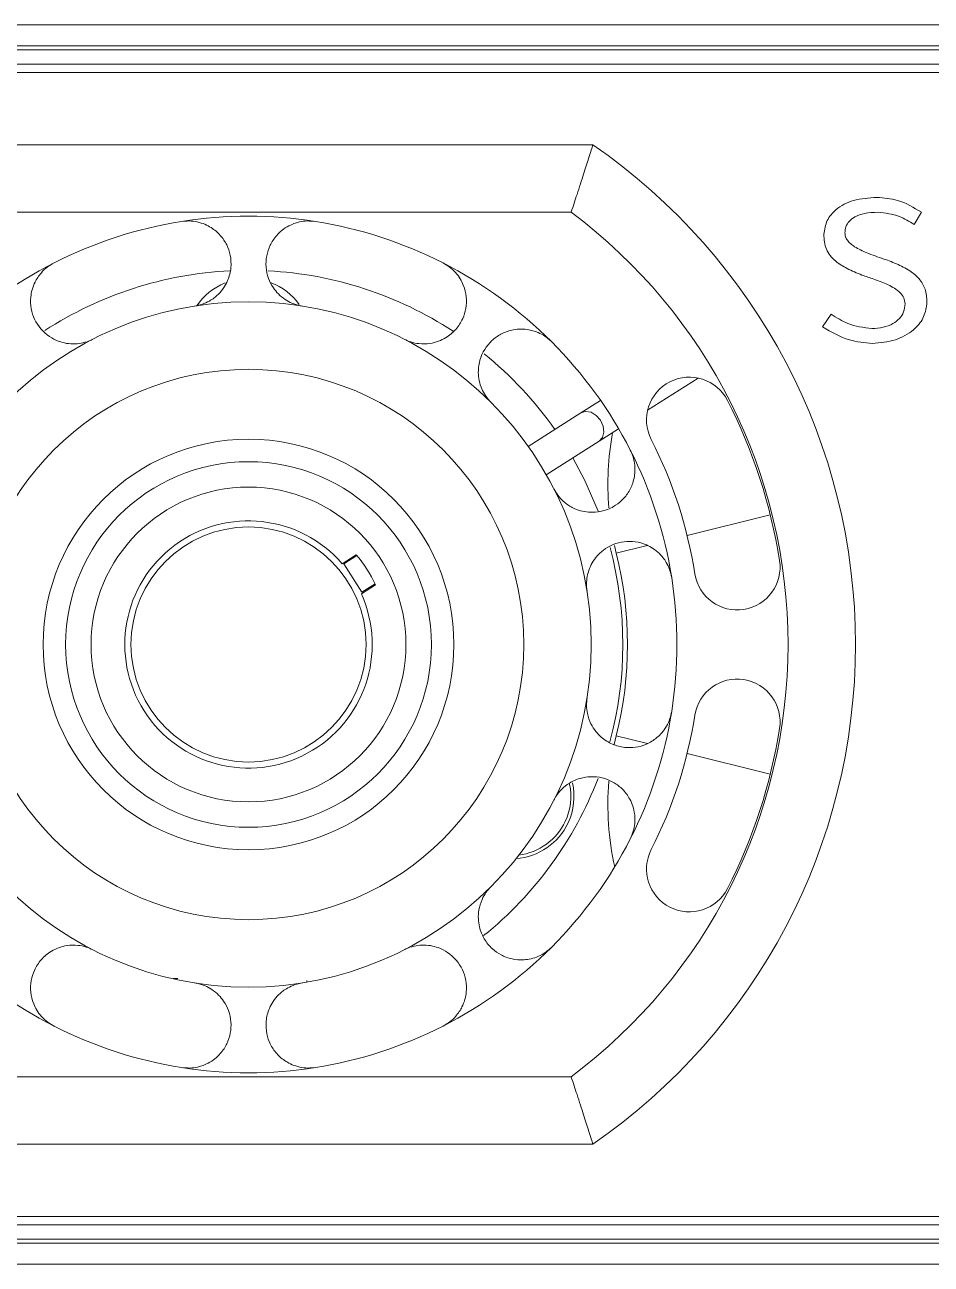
# Model space of a CAD drawing. Header units: millimetres. Extents: x 6 to 425, y 6 to 273.
# Drawn here: x 58.97 to 79.12, y 126.71 to 154.27 of the extents above; entities that cross this region are included whole.
import ezdxf

# ---------------------------------------------------------------- set-up
doc = ezdxf.new("R2010")
doc.units = ezdxf.units.MM

msp = doc.modelspace()

# ---------------------------------------------------------------- linework, layer by layer
at = {"color": 7, "linetype": 'Continuous', "lineweight": 15}
for p, q in [((107.3146, 154.2735), (48.5646, 154.2735)), ((107.3146, 154.2735), (48.5646, 154.2735)), ((107.3146, 153.8029), (48.5646, 153.8029)), ((107.3146, 153.716), (48.5646, 153.716)), ((107.3146, 153.3986), (48.5646, 153.3986)), ((48.7396, 153.2161), (107.1396, 153.2161)), ((56.2849, 151.6036), (71.5942, 151.6036)), ((71.1124, 150.1036), (56.7667, 150.1036)), ((78.7356, 149.8339), (78.8988, 150.1029)), ((76.8948, 147.8382), (76.702, 147.5543)), ((72.8125, 145.6991), (73.9388, 146.4166)), ((71.7652, 145.9211), (71.3286, 145.643)), ((71.3286, 145.643), (70.1569, 144.8966)), ((71.7316, 145.0105), (72.1681, 145.2886)), ((70.5599, 144.264), (71.7316, 145.0105)), ((72.116, 142.5226), (72.0761, 142.6932)), ((66.0214, 142.2879), (66.3355, 142.488)), ((66.3495, 142.471), (66.0574, 142.2849)), ((66.0574, 142.2849), (66.4604, 141.6524)), ((66.4479, 141.6184), (66.762, 141.8185)), ((66.4604, 141.6524), (66.7525, 141.8385)), ((72.0705, 138.2635), (72.116, 138.4595)), ((62.2396, 133.0661), (62.2396, 133.0631)), ((62.2646, 133.0611), (62.3646, 133.0611)), ((65.2396, 133.0161), (65.2396, 132.9828)), ((56.7667, 130.8786), (71.1124, 130.8786)), ((71.5942, 129.3786), (56.2849, 129.3786)), ((107.1396, 127.7661), (48.7396, 127.7661)), ((48.5646, 127.5836), (107.3146, 127.5836)), ((48.5646, 127.2661), (107.3146, 127.2661)), ((48.5646, 127.1792), (107.3146, 127.1792)), ((48.5646, 126.7086), (107.3146, 126.7086)), ((48.5646, 126.7086), (107.3146, 126.7086))]:
    msp.add_line(p, q, dxfattribs=at)
at = {"color": 8, "linetype": 'Continuous', "lineweight": 15}
for p, q in [((75.5394, 143.3732), (73.6906, 142.9138)), ((72.8042, 142.6936), (72.116, 142.5226)), ((72.8059, 138.2881), (72.116, 138.4595)), ((75.5394, 137.6089), (73.6906, 138.0683))]:
    msp.add_line(p, q, dxfattribs=at)
at = {"color": 8, "linetype": 'Continuous', "lineweight": 15, "flags": 128}
msp.add_lwpolyline([(71.3286, 145.643), (71.4347, 145.6767), (71.5553, 145.6572), (71.672, 145.5873), (71.7672, 145.4778), (71.8262, 145.3453), (71.8402, 145.2099), (71.807, 145.0924), (71.7316, 145.0105)], dxfattribs=at)
at = {"color": 7, "linetype": 'Continuous', "lineweight": 15, "flags": 128}
msp.add_lwpolyline([(71.7137, 143.4596), (71.4196, 144.1379), (71.1523, 144.6415)], dxfattribs=at)
at = {"color": 7, "linetype": 'Continuous', "lineweight": 15}
for radius in [7.62, 6.12, 4.5656, 4.0656, 3.5, 2.6133]:
    msp.add_circle((63.9396, 140.4911), radius, dxfattribs=at)
for centre, radius, start, end in [((63.9396, 140.4911), 13.4938, 304.56032, 55.43968), ((63.9396, 140.4911), 9.525, 81, 99), ((63.9396, 140.4911), 11.9937, 306.73034, 53.26966), ((63.9396, 140.4911), 9.525, 99, 117), ((63.9396, 140.4911), 9.525, 63, 81), ((63.9396, 140.4911), 9.525, 117, 135), ((63.9396, 140.4911), 9.525, 45, 63), ((63.9396, 140.4911), 8.3217, 92.85838, 122.98298), ((63.9396, 140.4911), 8.3217, 56.88268, 86.99017), ((63.9396, 147.2411), 1.3907, 111.88656, 145.74254), ((63.9396, 147.2411), 1.3907, 35.83942, 68.85039), ((63.9396, 140.4911), 9.525, 27, 45), ((63.9396, 140.4911), 8.3217, 35.0828, 51.00018), ((73.7406, 145.4849), 0.9525, 27, 207), ((63.9396, 140.4911), 11.9525, 9, 27), ((78.2786, 144.0538), 6.35, 169.57525, 184.7556), ((63.9396, 140.4911), 10.0475, 9, 27), ((63.9396, 140.4911), 9.525, 9, 27), ((63.9396, 140.4911), 2.75, 40.7978, 24.2022), ((63.9396, 140.4911), 8.3217, 344.90875, 15.01259), ((63.9396, 140.4911), 8.425, 346.04667, 13.95333), ((63.9396, 140.4911), 3.119, 25.18962, 39.81038), ((74.8041, 142.2118), 0.9525, 189, 9), ((63.9396, 140.4911), 9.525, 351, 9), ((74.8041, 138.7703), 0.9525, 351, 171), ((63.9396, 140.4911), 9.525, 333, 351), ((63.9396, 140.4911), 10.0475, 333, 351), ((63.9396, 140.4911), 11.9525, 333, 351), ((63.9396, 140.4911), 8.3217, 308.90758, 339.01569), ((69.7852, 137.1161), 1.3907, 334.893, 12.52683), ((78.2786, 136.9283), 6.35, 175.30667, 192.56734), ((69.7852, 137.1161), 1.3907, 274.25746, 334.893), ((63.9396, 140.4911), 9.525, 315, 333), ((73.7406, 135.4972), 0.9525, 153, 333), ((63.9396, 140.4911), 9.525, 225, 243), ((63.9396, 140.4911), 9.525, 297, 315), ((63.9396, 140.4911), 9.525, 243, 261), ((63.9396, 140.4911), 9.525, 279, 297), ((63.9396, 140.4911), 9.525, 261, 279)]:
    msp.add_arc(centre, radius, start, end, dxfattribs=at)
at = {"color": 8, "linetype": 'Continuous', "lineweight": 15}
for start, end in [(334.893, 11.6997), (277.15775, 334.893)]:
    msp.add_arc((69.7852, 137.1161), 1.3196, start, end, dxfattribs=at)
at = {"color": 7, "linetype": 'Continuous', "lineweight": 15}
for points, knots in [([(71.1124, 150.1036), (71.1132, 150.1058), (71.1574, 150.2391), (71.2554, 150.537), (71.3915, 150.9595), (71.5045, 151.3163), (71.5798, 151.557), (71.5894, 151.588), (71.5942, 151.6036)], [0, 0, 0, 0, 0.0029433, 0.175098, 0.3898495, 0.5957205, 0.797793, 1, 1, 1, 1]), ([(77.9077, 150.4354), (77.7319, 150.4241), (77.4091, 150.4031), (77.0189, 150.2087), (76.7796, 149.9292), (76.7454, 149.7209), (76.7281, 149.6159)], [0, 0, 0, 0, 0.3306511, 0.6072467, 0.8022028, 1, 1, 1, 1]), ([(78.8988, 150.1029), (78.7274, 150.2083), (78.4214, 150.3965), (78.0647, 150.4235), (77.9077, 150.4354)], [0, 0, 0, 0, 0.559816, 1, 1, 1, 1]), ([(77.1988, 149.6433), (77.2031, 149.6903), (77.2118, 149.7847), (77.2929, 149.913), (77.4363, 150.0204), (77.6579, 150.0937), (77.8346, 150.101), (77.9343, 150.1051)], [0, 0, 0, 0, 0.1445734, 0.2901825, 0.4537404, 0.6918272, 1, 1, 1, 1]), ([(77.9343, 150.1051), (78.0957, 150.086), (78.383, 150.052), (78.6282, 149.9004), (78.7356, 149.8339)], [0, 0, 0, 0, 0.5616322, 1, 1, 1, 1]), ([(62.7475, 148.0172), (62.8007, 148.0285), (62.92, 148.0539), (63.1076, 148.1435), (63.3308, 148.3195), (63.4885, 148.5731), (63.5622, 148.869), (63.5458, 149.1361), (63.465, 149.3798), (63.3273, 149.589), (63.1212, 149.7721), (62.8731, 149.8837), (62.6284, 149.9175), (62.5051, 149.9046), (62.4495, 149.8988)], [0, 0, 0, 0, 0.0359727, 0.0807825, 0.1522274, 0.2884317, 0.4108989, 0.5334809, 0.6333642, 0.7330762, 0.8249969, 0.9178735, 0.9630029, 1, 1, 1, 1]), ([(65.4296, 149.8988), (65.3671, 149.9049), (65.2423, 149.9172), (65.0318, 149.8857), (64.7761, 149.7866), (64.5591, 149.6018), (64.4099, 149.3719), (64.3079, 149.0518), (64.3288, 148.7273), (64.4923, 148.3991), (64.668, 148.2073), (64.8999, 148.0787), (65.0378, 148.0335), (65.1174, 148.0197), (65.1316, 148.0172)], [0, 0, 0, 0, 0.0416028, 0.0830295, 0.1522732, 0.2683159, 0.3704858, 0.4728376, 0.6912449, 0.7828009, 0.9024618, 0.9462075, 0.9903905, 1, 1, 1, 1]), ([(76.7281, 149.6159), (76.7356, 149.5001), (76.7505, 149.2714), (76.9761, 149.0129), (77.2586, 148.8367), (77.4655, 148.7529), (77.5779, 148.7073)], [0, 0, 0, 0, 0.25366114, 0.50086248, 0.72879368, 1, 1, 1, 1]), ([(78.0609, 149.0646), (77.9347, 149.109), (77.714, 149.1868), (77.4645, 149.3012), (77.3228, 149.4008), (77.2521, 149.4743), (77.2066, 149.5559), (77.2014, 149.6144), (77.1988, 149.6433)], [0, 0, 0, 0, 0.36738, 0.6426833, 0.7497246, 0.8405098, 0.921025, 1, 1, 1, 1]), ([(59.6153, 148.9779), (59.5612, 148.9461), (59.453, 148.8827), (59.3012, 148.7336), (59.1527, 148.5032), (59.0857, 148.2274), (59.1004, 147.9537), (59.2045, 147.6343), (59.4131, 147.3833), (59.7381, 147.2139), (59.9931, 147.1618), (60.2564, 147.194), (60.3947, 147.2385), (60.4672, 147.2741), (60.4802, 147.2805)], [0, 0, 0, 0, 0.0415731, 0.0829964, 0.1522215, 0.2682245, 0.3691207, 0.4726728, 0.6910233, 0.782653, 0.9023977, 0.9461686, 0.9903776, 1, 1, 1, 1]), ([(67.399, 147.2805), (67.4488, 147.2583), (67.5605, 147.2086), (67.7654, 147.1709), (68.0497, 147.1825), (68.3255, 147.2948), (68.5583, 147.4918), (68.7028, 147.7162), (68.7797, 147.9621), (68.7921, 148.2115), (68.7323, 148.4819), (68.5966, 148.7182), (68.4183, 148.8887), (68.3116, 148.9503), (68.2638, 148.9779)], [0, 0, 0, 0, 0.0361134, 0.0809854, 0.1525858, 0.2891422, 0.4101539, 0.5345101, 0.6328972, 0.7334223, 0.8254194, 0.9183826, 0.9634462, 1, 1, 1, 1]), ([(79.0212, 148.0599), (79.0195, 148.1625), (79.0162, 148.3549), (78.8787, 148.608), (78.6623, 148.8019), (78.3823, 148.9498), (78.1696, 149.0258), (78.0609, 149.0646)], [0, 0, 0, 0, 0.2009399, 0.3766119, 0.5520061, 0.7712458, 1, 1, 1, 1]), ([(77.5779, 148.7073), (77.6656, 148.6778), (77.8611, 148.6119), (78.1551, 148.5032), (78.3884, 148.3655), (78.5178, 148.206), (78.5306, 148.1139), (78.537, 148.0686)], [0, 0, 0, 0, 0.2285538, 0.5097832, 0.774119, 0.8890572, 1, 1, 1, 1]), ([(78.537, 148.0686), (78.5307, 148.007), (78.5186, 147.8869), (78.415, 147.7325), (78.2574, 147.6133), (78.0455, 147.5332), (77.8833, 147.5235), (77.7985, 147.5184)], [0, 0, 0, 0, 0.1790459, 0.3489948, 0.5257524, 0.7523022, 1, 1, 1, 1]), ([(77.8074, 147.188), (77.9818, 147.2024), (78.3108, 147.2296), (78.7038, 147.4456), (78.9579, 147.7346), (79.0002, 147.9522), (79.0212, 148.0599)], [0, 0, 0, 0, 0.3180109, 0.5997734, 0.801846, 1, 1, 1, 1]), ([(77.7985, 147.5184), (77.6149, 147.5403), (77.2881, 147.579), (77.0145, 147.7593), (76.8948, 147.8382)], [0, 0, 0, 0, 0.5621702, 1, 1, 1, 1]), ([(70.6748, 147.2262), (70.6278, 147.268), (70.5341, 147.3512), (70.3452, 147.4495), (70.0802, 147.5195), (69.7971, 147.498), (69.5414, 147.3994), (69.2698, 147.2016), (69.0957, 146.9256), (69.035, 146.5641), (69.0644, 146.3055), (69.1763, 146.0651), (69.2614, 145.9475), (69.3177, 145.8895), (69.3277, 145.8792)], [0, 0, 0, 0, 0.0415931, 0.083019, 0.1522569, 0.2682871, 0.3692043, 0.4727779, 0.6911678, 0.7827609, 0.9024359, 0.9461992, 0.9904005, 1, 1, 1, 1]), ([(76.702, 147.5543), (76.8953, 147.44), (77.2385, 147.2368), (77.6344, 147.2028), (77.8074, 147.188)], [0, 0, 0, 0, 0.562829, 1, 1, 1, 1]), ([(70.729, 143.9505), (70.7563, 143.9033), (70.8174, 143.7974), (70.9609, 143.6466), (71.1976, 143.4888), (71.4867, 143.4175), (71.7907, 143.4399), (72.0396, 143.5364), (72.2464, 143.6901), (72.4032, 143.8846), (72.5138, 144.1384), (72.543, 144.4092), (72.4991, 144.6521), (72.4489, 144.7648), (72.4264, 144.8153)], [0, 0, 0, 0, 0.0360849, 0.0809444, 0.1525135, 0.2889986, 0.4099774, 0.534299, 0.6327537, 0.7333498, 0.8253318, 0.9182777, 0.9633565, 1, 1, 1, 1]), ([(73.3473, 141.9811), (73.3339, 142.0423), (73.3071, 142.1645), (73.2123, 142.3548), (73.0393, 142.5673), (72.798, 142.7163), (72.5335, 142.7872), (72.1978, 142.7873), (71.8946, 142.6669), (71.6325, 142.4106), (71.5037, 142.184), (71.4526, 141.9233), (71.4521, 141.7778), (71.4637, 141.6976), (71.4658, 141.6831)], [0, 0, 0, 0, 0.0414669, 0.0828765, 0.1520327, 0.267891, 0.3686759, 0.4721132, 0.6902539, 0.7820731, 0.902196, 0.9460034, 0.9902494, 1, 1, 1, 1]), ([(71.4658, 139.299), (71.4601, 139.2448), (71.4473, 139.1232), (71.4748, 138.9167), (71.5736, 138.6498), (71.7667, 138.4215), (72.026, 138.2602), (72.2852, 138.1938), (72.5416, 138.196), (72.7827, 138.2625), (73.0204, 138.4022), (73.2032, 138.6043), (73.3103, 138.8266), (73.3358, 138.9471), (73.3473, 139.001)], [0, 0, 0, 0, 0.0361151, 0.0809868, 0.1525881, 0.2891471, 0.4117841, 0.5345346, 0.6340717, 0.7334385, 0.8254341, 0.9183959, 0.96345, 1, 1, 1, 1]), ([(72.4264, 136.1668), (72.4516, 136.2244), (72.5018, 136.3392), (72.5369, 136.5492), (72.5216, 136.8229), (72.4136, 137.0855), (72.2408, 137.2982), (71.9687, 137.4954), (71.6524, 137.5757), (71.2898, 137.5216), (71.053, 137.4138), (70.8591, 137.233), (70.7734, 137.1158), (70.7358, 137.0444), (70.729, 137.0316)], [0, 0, 0, 0, 0.04160046, 0.0830273, 0.15227006, 0.26831028, 0.3692352, 0.47281684, 0.69122124, 0.7827984, 0.9024508, 0.94620945, 0.99040586, 1, 1, 1, 1]), ([(69.3277, 135.1029), (69.2912, 135.0624), (69.2094, 134.9715), (69.1103, 134.7883), (69.0334, 134.5144), (69.055, 134.2174), (69.1704, 133.9352), (69.3391, 133.7283), (69.5492, 133.5792), (69.7826, 133.4903), (70.0582, 133.4636), (70.3248, 133.5196), (70.5422, 133.6365), (70.6337, 133.7189), (70.6748, 133.7559)], [0, 0, 0, 0, 0.0361057, 0.0809743, 0.1525663, 0.2891034, 0.4101062, 0.5344531, 0.6328584, 0.7334027, 0.8253957, 0.9183542, 0.9634228, 1, 1, 1, 1]), ([(60.4802, 133.7016), (60.4304, 133.7238), (60.3186, 133.7735), (60.1138, 133.8112), (59.8294, 133.7996), (59.5536, 133.6873), (59.3209, 133.4903), (59.1763, 133.2659), (59.0995, 133.02), (59.0871, 132.7706), (59.1468, 132.5002), (59.2826, 132.2639), (59.4609, 132.0934), (59.5675, 132.0318), (59.6153, 132.0042)], [0, 0, 0, 0, 0.0361134, 0.0809854, 0.1525858, 0.2891422, 0.4101539, 0.5345101, 0.6328972, 0.7334223, 0.8254194, 0.9183826, 0.9634462, 1, 1, 1, 1]), ([(68.2638, 132.0042), (68.318, 132.036), (68.4261, 132.0994), (68.5779, 132.2485), (68.7264, 132.4789), (68.7934, 132.7547), (68.7788, 133.0284), (68.6747, 133.3478), (68.4661, 133.5988), (68.141, 133.7682), (67.886, 133.8203), (67.6227, 133.7881), (67.4845, 133.7436), (67.4119, 133.708), (67.399, 133.7016)], [0, 0, 0, 0, 0.0415731, 0.0829964, 0.1522215, 0.2682245, 0.3691207, 0.4726728, 0.6910233, 0.782653, 0.9023977, 0.9461686, 0.9903776, 1, 1, 1, 1]), ([(62.4495, 131.0833), (62.5121, 131.0772), (62.6368, 131.0649), (62.8474, 131.0964), (63.103, 131.1955), (63.3201, 131.3803), (63.4693, 131.6102), (63.5713, 131.9303), (63.5504, 132.2548), (63.3868, 132.583), (63.2111, 132.7748), (62.9793, 132.9034), (62.8414, 132.9486), (62.7618, 132.9624), (62.7475, 132.9649)], [0, 0, 0, 0, 0.0416028, 0.0830295, 0.1522732, 0.2683159, 0.3704858, 0.4728376, 0.6912449, 0.7828009, 0.9024618, 0.9462075, 0.9903905, 1, 1, 1, 1]), ([(65.1316, 132.9649), (65.0785, 132.9536), (64.9592, 132.9283), (64.7715, 132.8386), (64.5484, 132.6626), (64.3911, 132.4102), (64.3181, 132.1145), (64.3325, 131.848), (64.4144, 131.6034), (64.5509, 131.3938), (64.758, 131.21), (65.006, 131.0984), (65.2508, 131.0646), (65.3741, 131.0775), (65.4296, 131.0833)], [0, 0, 0, 0, 0.0359739, 0.0807852, 0.1522325, 0.2884413, 0.409291, 0.533478, 0.6321956, 0.7330673, 0.824991, 0.9178707, 0.9630017, 1, 1, 1, 1]), ([(71.1124, 130.8786), (71.1132, 130.8763), (71.1574, 130.743), (71.2554, 130.4451), (71.3915, 130.0226), (71.5045, 129.6658), (71.5798, 129.4251), (71.5894, 129.3941), (71.5942, 129.3786)], [0, 0, 0, 0, 0.0029433, 0.175098, 0.3898495, 0.5957205, 0.797793, 1, 1, 1, 1])]:
    msp.add_open_spline(points, degree=3, knots=knots, dxfattribs=at)

doc.saveas('drawing.dxf')
